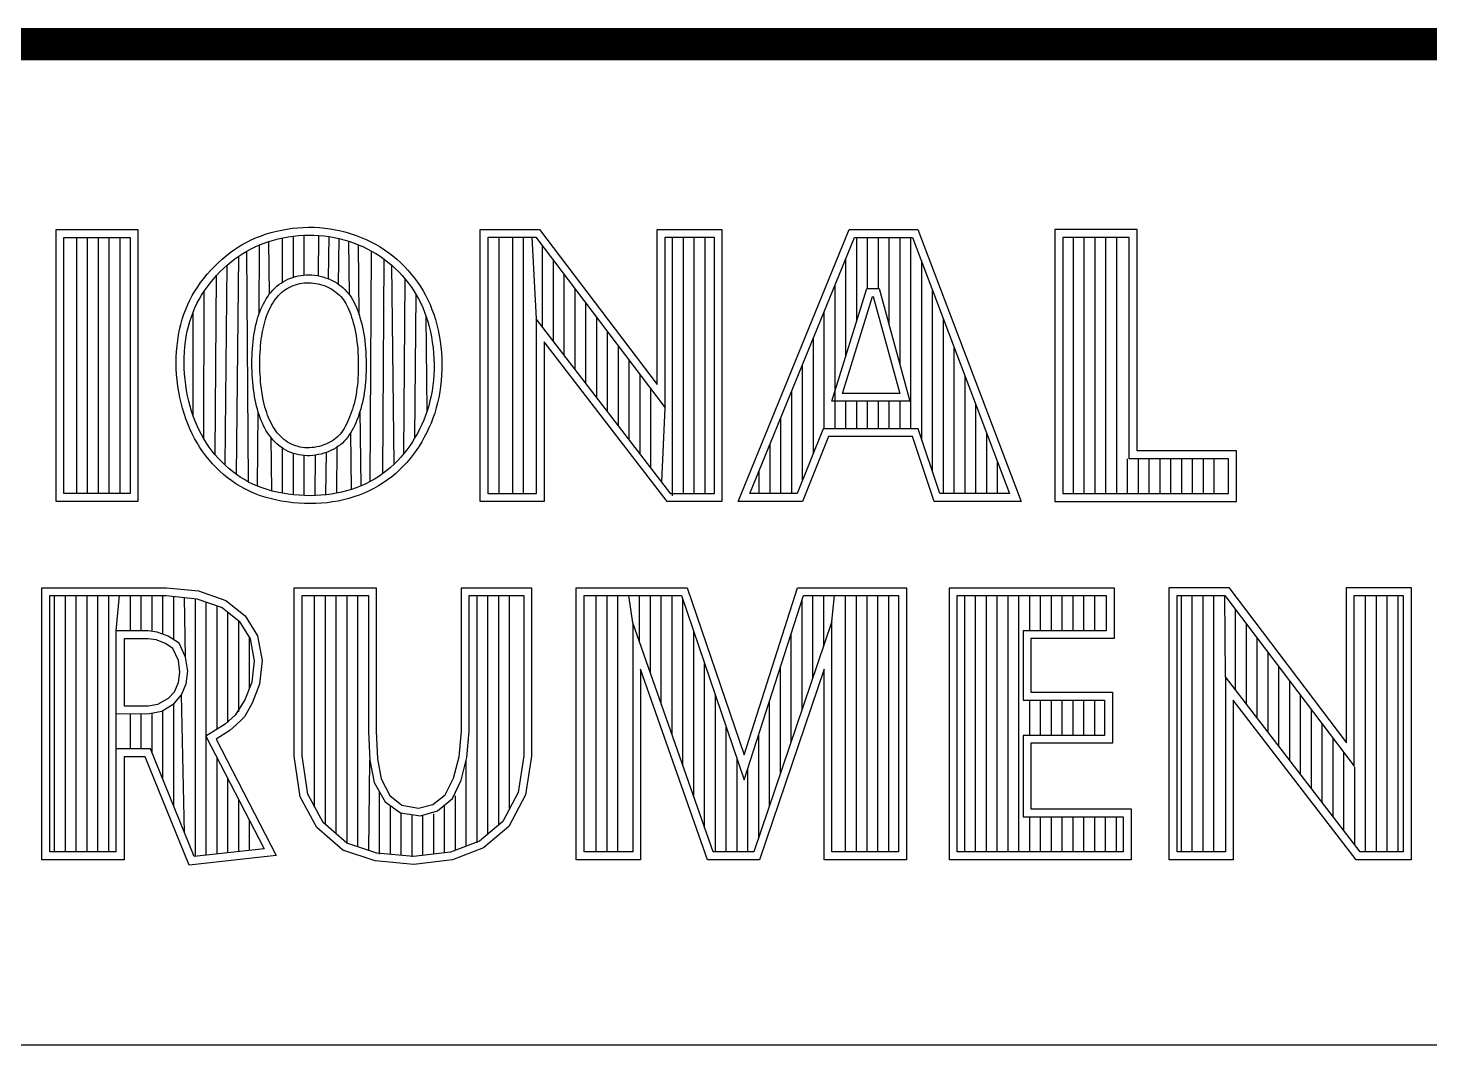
# Model space of a CAD drawing. Header units: inches. Extents: x 0 to 34, y 0 to 22.
# Drawn here: x 29.593 to 30.461, y 2.38 to 3.01 of the extents above; entities that cross this region are included whole.
import ezdxf

# ---------------------------------------------------------------- set-up
doc = ezdxf.new("R2010")
doc.units = ezdxf.units.IN
doc.header["$LTSCALE"] = 1.87
doc.header["$MEASUREMENT"] = 0
doc.layers.get('0').update_dxf_attribs({"linetype": 'CONTINUOUS'})

msp = doc.modelspace()

# ---------------------------------------------------------------- linework, layer by layer
at = {"color": 2, "linetype": 'CONTINUOUS'}
for p, q in [((28.3793, 3.00033), (33.5093, 3.00033)), ((29.60991, 2.88513), (29.66069, 2.88513)), ((29.60991, 2.71669), (29.60991, 2.88513)), ((29.66069, 2.88513), (29.66069, 2.71669)), ((29.74017, 2.88241), (29.74328, 2.88334)), ((29.74328, 2.88334), (29.74646, 2.88417)), ((29.74646, 2.88417), (29.7497, 2.88488)), ((29.7497, 2.88488), (29.75299, 2.88548)), ((29.75299, 2.88548), (29.75632, 2.88595)), ((29.75632, 2.88595), (29.75967, 2.8863)), ((29.75967, 2.8863), (29.76305, 2.88652)), ((29.76305, 2.88652), (29.76642, 2.88661)), ((29.76642, 2.88661), (29.7698, 2.88656)), ((29.7698, 2.88656), (29.77316, 2.88638)), ((29.77316, 2.88638), (29.7765, 2.88607)), ((29.7765, 2.88607), (29.77983, 2.88562)), ((29.77983, 2.88562), (29.78312, 2.88505)), ((29.78312, 2.88505), (29.78639, 2.88434)), ((29.78639, 2.88434), (29.78961, 2.88352)), ((29.78961, 2.88352), (29.79279, 2.88257)), ((29.87266, 2.88524), (29.90947, 2.88524)), ((29.87266, 2.71662), (29.87266, 2.88524)), ((29.90947, 2.88524), (29.98238, 2.78914)), ((29.98238, 2.88524), (30.02241, 2.88524)), ((29.98238, 2.78914), (29.98238, 2.88524)), ((30.02241, 2.88524), (30.02241, 2.71662)), ((30.03241, 2.71669), (30.10125, 2.88513)), ((30.10125, 2.88513), (30.14376, 2.88513)), ((30.14376, 2.88513), (30.2077, 2.71669)), ((30.27954, 2.88513), (30.22867, 2.88513)), ((30.22867, 2.88513), (30.22867, 2.71669)), ((30.27954, 2.74806), (30.27954, 2.88513)), ((29.61479, 2.88025), (29.65581, 2.88025)), ((29.61479, 2.72157), (29.61479, 2.88025)), ((29.62272, 2.72157), (29.62272, 2.88025)), ((29.62943, 2.72157), (29.62943, 2.88025)), ((29.63614, 2.72157), (29.63614, 2.88025)), ((29.64286, 2.72157), (29.64286, 2.88025)), ((29.64957, 2.72157), (29.64957, 2.88025)), ((29.65581, 2.88025), (29.65581, 2.72157)), ((29.72302, 2.87446), (29.72572, 2.87608)), ((29.72572, 2.87608), (29.72847, 2.87757)), ((29.72847, 2.87757), (29.73129, 2.87895)), ((29.73071, 2.87323), (29.73334, 2.87452)), ((29.73129, 2.87895), (29.73418, 2.88021)), ((29.73334, 2.87452), (29.73604, 2.8757)), ((29.73418, 2.88021), (29.73713, 2.88136)), ((29.73566, 2.8328), (29.73604, 2.8757)), ((29.73604, 2.8757), (29.73881, 2.87678)), ((29.73713, 2.88136), (29.74017, 2.88241)), ((29.73881, 2.87678), (29.74166, 2.87776)), ((29.74166, 2.87776), (29.7446, 2.87864)), ((29.74206, 2.84509), (29.74166, 2.87776)), ((29.7446, 2.87864), (29.7476, 2.87942)), ((29.7476, 2.87942), (29.75066, 2.8801)), ((29.75024, 2.85259), (29.75024, 2.88)), ((29.75066, 2.8801), (29.75377, 2.88066)), ((29.75377, 2.88066), (29.75692, 2.88111)), ((29.75692, 2.88111), (29.76009, 2.88144)), ((29.75695, 2.85565), (29.75695, 2.88111)), ((29.76009, 2.88144), (29.76327, 2.88164)), ((29.76327, 2.88164), (29.76645, 2.88173)), ((29.76366, 2.85699), (29.76366, 2.88166)), ((29.76645, 2.88173), (29.76963, 2.88168)), ((29.76963, 2.88168), (29.7728, 2.88151)), ((29.77242, 2.85648), (29.7728, 2.88151)), ((29.7728, 2.88151), (29.77595, 2.88122)), ((29.77595, 2.88122), (29.77908, 2.88079)), ((29.77876, 2.8546), (29.77908, 2.88079)), ((29.77908, 2.88079), (29.78219, 2.88025)), ((29.78219, 2.88025), (29.78527, 2.87959)), ((29.785, 2.85124), (29.78527, 2.87959)), ((29.78527, 2.87959), (29.7883, 2.87881)), ((29.7883, 2.87881), (29.7913, 2.87792)), ((29.7913, 2.87792), (29.79424, 2.87691)), ((29.79165, 2.84476), (29.7913, 2.87792)), ((29.79279, 2.88257), (29.79592, 2.8815)), ((29.79424, 2.87691), (29.79714, 2.87579)), ((29.79592, 2.8815), (29.79899, 2.88031)), ((29.79714, 2.87579), (29.79997, 2.87456)), ((29.7977, 2.83224), (29.79722, 2.87575)), ((29.79899, 2.88031), (29.802, 2.879)), ((29.79997, 2.87456), (29.80274, 2.87322)), ((29.802, 2.879), (29.80495, 2.87758)), ((29.80495, 2.87758), (29.80783, 2.87604)), ((29.80783, 2.87604), (29.81064, 2.87439)), ((29.87754, 2.88035), (29.90705, 2.88035)), ((29.87754, 2.7215), (29.87754, 2.88035)), ((29.88447, 2.7215), (29.88447, 2.88035)), ((29.89289, 2.7215), (29.89289, 2.88035)), ((29.8996, 2.7215), (29.8996, 2.88035)), ((29.90461, 2.88035), (29.90745, 2.82993)), ((29.90705, 2.88035), (29.98726, 2.77463)), ((29.91132, 2.82489), (29.91132, 2.87472)), ((29.98726, 2.88035), (30.01752, 2.88035)), ((29.98726, 2.77463), (29.98726, 2.88035)), ((29.99186, 2.7202), (29.99186, 2.88035)), ((29.99857, 2.7215), (29.99857, 2.88035)), ((30.00528, 2.7215), (30.00528, 2.88035)), ((30.01199, 2.7215), (30.01199, 2.88035)), ((30.01752, 2.88035), (30.01752, 2.7215)), ((30.03968, 2.72157), (30.10453, 2.88025)), ((30.10453, 2.88025), (30.14039, 2.88025)), ((30.10596, 2.82873), (30.10596, 2.88025)), ((30.11267, 2.84865), (30.11267, 2.88025)), ((30.11938, 2.84865), (30.11938, 2.88025)), ((30.12609, 2.82593), (30.12609, 2.88025)), ((30.1328, 2.80125), (30.1328, 2.88025)), ((30.13952, 2.7618), (30.13952, 2.88025)), ((30.14039, 2.88025), (30.20063, 2.72157)), ((30.27466, 2.88025), (30.23355, 2.88025)), ((30.23355, 2.88025), (30.23355, 2.72157)), ((30.24019, 2.72157), (30.24019, 2.88025)), ((30.2469, 2.72157), (30.2469, 2.88025)), ((30.25361, 2.72157), (30.25361, 2.88025)), ((30.26032, 2.72157), (30.26032, 2.88025)), ((30.26704, 2.72157), (30.26704, 2.88025)), ((30.27466, 2.74318), (30.27466, 2.88025)), ((29.71034, 2.86459), (29.71276, 2.8668)), ((29.71276, 2.8668), (29.71525, 2.86889)), ((29.71525, 2.86889), (29.71779, 2.87087)), ((29.71779, 2.87087), (29.72038, 2.87273)), ((29.71832, 2.8651), (29.72071, 2.86696)), ((29.72038, 2.87273), (29.72302, 2.87446)), ((29.72071, 2.86696), (29.72314, 2.8687)), ((29.72162, 2.73347), (29.72314, 2.8687)), ((29.72314, 2.8687), (29.72562, 2.87033)), ((29.72562, 2.87033), (29.72814, 2.87183)), ((29.72814, 2.87183), (29.73071, 2.87323)), ((29.72922, 2.72876), (29.72814, 2.87183)), ((29.80274, 2.87322), (29.80545, 2.87178)), ((29.80456, 2.72908), (29.80545, 2.87178)), ((29.80545, 2.87178), (29.80809, 2.87023)), ((29.80809, 2.87023), (29.81065, 2.86858)), ((29.81064, 2.87439), (29.81337, 2.87263)), ((29.81065, 2.86858), (29.81313, 2.86683)), ((29.81245, 2.73399), (29.81313, 2.86683)), ((29.81313, 2.86683), (29.81553, 2.86499)), ((29.81337, 2.87263), (29.81603, 2.87077)), ((29.81603, 2.87077), (29.81859, 2.86879)), ((29.81859, 2.86879), (29.82107, 2.86672)), ((29.82107, 2.86672), (29.82345, 2.86456)), ((29.91803, 2.81617), (29.91803, 2.86587)), ((30.09925, 2.80702), (30.09925, 2.86732)), ((29.70147, 2.85492), (29.70354, 2.85744)), ((29.70354, 2.85744), (29.70572, 2.85991)), ((29.70572, 2.85991), (29.70799, 2.86229)), ((29.70799, 2.86229), (29.71034, 2.86459)), ((29.70932, 2.85661), (29.71146, 2.85887)), ((29.71146, 2.85887), (29.71368, 2.86104)), ((29.71368, 2.86104), (29.71597, 2.86312)), ((29.7147, 2.73911), (29.71597, 2.86312)), ((29.71597, 2.86312), (29.71832, 2.8651)), ((29.81553, 2.86499), (29.81786, 2.86304)), ((29.81786, 2.86304), (29.82009, 2.86101)), ((29.8194, 2.73976), (29.81786, 2.86304)), ((29.82009, 2.86101), (29.82224, 2.85889)), ((29.82224, 2.85889), (29.8243, 2.8567)), ((29.82345, 2.86456), (29.82574, 2.8623)), ((29.82574, 2.8623), (29.82793, 2.85996)), ((29.82793, 2.85996), (29.83001, 2.85754)), ((29.83001, 2.85754), (29.832, 2.85505)), ((30.14623, 2.75482), (30.14623, 2.86487)), ((29.69595, 2.84702), (29.69767, 2.84971)), ((29.69767, 2.84971), (29.69951, 2.85234)), ((29.69951, 2.85234), (29.70147, 2.85492)), ((29.70173, 2.84699), (29.70346, 2.84946)), ((29.70346, 2.84946), (29.70531, 2.85189)), ((29.70531, 2.85189), (29.70726, 2.85428)), ((29.70726, 2.85428), (29.70932, 2.85661)), ((29.7085, 2.74561), (29.70932, 2.85661)), ((29.74424, 2.84769), (29.74542, 2.84889)), ((29.74542, 2.84889), (29.74666, 2.85001)), ((29.74666, 2.85001), (29.74795, 2.85104)), ((29.74795, 2.85104), (29.74929, 2.85199)), ((29.74929, 2.85199), (29.75068, 2.85286)), ((29.75068, 2.85286), (29.75211, 2.85365)), ((29.75201, 2.84793), (29.75316, 2.84865)), ((29.75211, 2.85365), (29.75358, 2.85436)), ((29.75316, 2.84865), (29.75435, 2.84931)), ((29.75358, 2.85436), (29.75509, 2.855)), ((29.75435, 2.84931), (29.75559, 2.84991)), ((29.75509, 2.855), (29.75664, 2.85555)), ((29.75559, 2.84991), (29.75686, 2.85045)), ((29.75664, 2.85555), (29.75823, 2.85603)), ((29.75686, 2.85045), (29.75817, 2.85092)), ((29.75817, 2.85092), (29.75951, 2.85132)), ((29.75823, 2.85603), (29.75986, 2.85643)), ((29.75951, 2.85132), (29.76088, 2.85166)), ((29.75986, 2.85643), (29.76152, 2.85674)), ((29.76088, 2.85166), (29.76228, 2.85192)), ((29.76152, 2.85674), (29.76321, 2.85696)), ((29.76228, 2.85192), (29.7637, 2.8521)), ((29.76321, 2.85696), (29.76492, 2.85708)), ((29.7637, 2.8521), (29.76513, 2.85221)), ((29.76492, 2.85708), (29.76665, 2.85711)), ((29.76513, 2.85221), (29.76658, 2.85223)), ((29.76658, 2.85223), (29.76804, 2.85216)), ((29.76665, 2.85711), (29.76839, 2.85704)), ((29.76804, 2.85216), (29.76951, 2.85202)), ((29.76839, 2.85704), (29.77011, 2.85687)), ((29.76951, 2.85202), (29.77096, 2.8518)), ((29.77011, 2.85687), (29.77181, 2.85661)), ((29.77096, 2.8518), (29.7724, 2.85151)), ((29.77181, 2.85661), (29.77349, 2.85627)), ((29.7724, 2.85151), (29.77382, 2.85114)), ((29.77349, 2.85627), (29.77514, 2.85585)), ((29.77382, 2.85114), (29.77521, 2.85072)), ((29.77514, 2.85585), (29.77675, 2.85535)), ((29.77521, 2.85072), (29.77655, 2.85024)), ((29.77655, 2.85024), (29.77785, 2.8497)), ((29.77675, 2.85535), (29.77832, 2.85479)), ((29.77785, 2.8497), (29.7791, 2.8491)), ((29.77832, 2.85479), (29.77984, 2.85416)), ((29.7791, 2.8491), (29.78029, 2.84846)), ((29.77984, 2.85416), (29.7813, 2.85346)), ((29.78029, 2.84846), (29.78143, 2.84777)), ((29.7813, 2.85346), (29.78271, 2.8527)), ((29.78271, 2.8527), (29.78407, 2.85188)), ((29.78407, 2.85188), (29.78537, 2.85099)), ((29.78537, 2.85099), (29.78661, 2.85005)), ((29.78661, 2.85005), (29.78779, 2.84904)), ((29.78779, 2.84904), (29.7889, 2.84798)), ((29.8243, 2.8567), (29.82626, 2.85442)), ((29.82543, 2.74634), (29.82626, 2.85442)), ((29.82626, 2.85442), (29.82812, 2.85209)), ((29.82812, 2.85209), (29.82988, 2.84969)), ((29.82988, 2.84969), (29.83153, 2.84723)), ((29.832, 2.85505), (29.83387, 2.8525)), ((29.83387, 2.8525), (29.83564, 2.84988)), ((29.83564, 2.84988), (29.83729, 2.8472)), ((29.92474, 2.80744), (29.92474, 2.85703)), ((30.09051, 2.77874), (30.11211, 2.84865)), ((30.09253, 2.7618), (30.09253, 2.85089)), ((30.11211, 2.84865), (30.11991, 2.84865)), ((30.11991, 2.84865), (30.13892, 2.77874)), ((29.69151, 2.83863), (29.69288, 2.84149)), ((29.69288, 2.84149), (29.69436, 2.84429)), ((29.69436, 2.84429), (29.69595, 2.84702)), ((29.69724, 2.8393), (29.69862, 2.84191)), ((29.69862, 2.84191), (29.70012, 2.84447)), ((29.70012, 2.84447), (29.70173, 2.84699)), ((29.70152, 2.75545), (29.70173, 2.84699)), ((29.73837, 2.83913), (29.7392, 2.84068)), ((29.7392, 2.84068), (29.74009, 2.84219)), ((29.74009, 2.84219), (29.74103, 2.84366)), ((29.74103, 2.84366), (29.74204, 2.84507)), ((29.74204, 2.84507), (29.74311, 2.84642)), ((29.74311, 2.84642), (29.74424, 2.84769)), ((29.74425, 2.83963), (29.74507, 2.84091)), ((29.74507, 2.84091), (29.74594, 2.84213)), ((29.74594, 2.84213), (29.74685, 2.84328)), ((29.74685, 2.84328), (29.7478, 2.84436)), ((29.7478, 2.84436), (29.74879, 2.84536)), ((29.74879, 2.84536), (29.74982, 2.84628)), ((29.74982, 2.84628), (29.7509, 2.84714)), ((29.7509, 2.84714), (29.75201, 2.84793)), ((29.78143, 2.84777), (29.78251, 2.84703)), ((29.78251, 2.84703), (29.78354, 2.84625)), ((29.78354, 2.84625), (29.78452, 2.84541)), ((29.78452, 2.84541), (29.78544, 2.84453)), ((29.78544, 2.84453), (29.78632, 2.84361)), ((29.78632, 2.84361), (29.78714, 2.84263)), ((29.78714, 2.84263), (29.78792, 2.84161)), ((29.78792, 2.84161), (29.78866, 2.84052)), ((29.78866, 2.84052), (29.78936, 2.83938)), ((29.7889, 2.84798), (29.78996, 2.84686)), ((29.78996, 2.84686), (29.79095, 2.84569)), ((29.79095, 2.84569), (29.79188, 2.84446)), ((29.79188, 2.84446), (29.79276, 2.84317)), ((29.79276, 2.84317), (29.79358, 2.84183)), ((29.79358, 2.84183), (29.79435, 2.84043)), ((29.79435, 2.84043), (29.79508, 2.83897)), ((29.83153, 2.84723), (29.83308, 2.84472)), ((29.83226, 2.75623), (29.83308, 2.84472)), ((29.83308, 2.84472), (29.83453, 2.84214)), ((29.83453, 2.84214), (29.83587, 2.8395)), ((29.83729, 2.8472), (29.83883, 2.84444)), ((29.83883, 2.84444), (29.84027, 2.84162)), ((29.84027, 2.84162), (29.84159, 2.83871)), ((29.93146, 2.79872), (29.93146, 2.84818)), ((30.09712, 2.78362), (30.11571, 2.84377)), ((30.11571, 2.84377), (30.11618, 2.84377)), ((30.11618, 2.84377), (30.13254, 2.78362)), ((30.15294, 2.73488), (30.15294, 2.84719)), ((29.68814, 2.82959), (29.68915, 2.83268)), ((29.68915, 2.83268), (29.69027, 2.83569)), ((29.69027, 2.83569), (29.69151, 2.83863)), ((29.69281, 2.82817), (29.69375, 2.83107)), ((29.69375, 2.83107), (29.69481, 2.83388)), ((29.69481, 2.83388), (29.69597, 2.83663)), ((29.69496, 2.76953), (29.69481, 2.83388)), ((29.69597, 2.83663), (29.69724, 2.8393)), ((29.73502, 2.83089), (29.73559, 2.83259)), ((29.73559, 2.83259), (29.73621, 2.83426)), ((29.73621, 2.83426), (29.73687, 2.83591)), ((29.73687, 2.83591), (29.7376, 2.83754)), ((29.7376, 2.83754), (29.73837, 2.83913)), ((29.7402, 2.83097), (29.74076, 2.8325)), ((29.74076, 2.8325), (29.74137, 2.834)), ((29.74137, 2.834), (29.74202, 2.83548)), ((29.74202, 2.83548), (29.74272, 2.83691)), ((29.74272, 2.83691), (29.74346, 2.8383)), ((29.74346, 2.8383), (29.74425, 2.83963)), ((29.78936, 2.83938), (29.79002, 2.83817)), ((29.79002, 2.83817), (29.79066, 2.83688)), ((29.79066, 2.83688), (29.79128, 2.83552)), ((29.79128, 2.83552), (29.79187, 2.83407)), ((29.79187, 2.83407), (29.79245, 2.83253)), ((29.79245, 2.83253), (29.79301, 2.8309)), ((29.79508, 2.83897), (29.79576, 2.83744)), ((29.79576, 2.83744), (29.79642, 2.83585)), ((29.79642, 2.83585), (29.79704, 2.83418)), ((29.79704, 2.83418), (29.79765, 2.83243)), ((29.79765, 2.83243), (29.79822, 2.8306)), ((29.83587, 2.8395), (29.83711, 2.83678)), ((29.83711, 2.83678), (29.83825, 2.83398)), ((29.83825, 2.83398), (29.8393, 2.83108)), ((29.8393, 2.83108), (29.84024, 2.8281)), ((29.83985, 2.77295), (29.8393, 2.83108)), ((29.84159, 2.83871), (29.84281, 2.83573)), ((29.84281, 2.83573), (29.84392, 2.83265)), ((29.84392, 2.83265), (29.84492, 2.82949)), ((29.93817, 2.78999), (29.93817, 2.83934)), ((30.08582, 2.7618), (30.08582, 2.83447)), ((29.68582, 2.81985), (29.68647, 2.82317)), ((29.68647, 2.82317), (29.68725, 2.82642)), ((29.68725, 2.82642), (29.68814, 2.82959)), ((29.69124, 2.82213), (29.69197, 2.82519)), ((29.69197, 2.82519), (29.69281, 2.82817)), ((29.73285, 2.82178), (29.7332, 2.82369)), ((29.7332, 2.82369), (29.73359, 2.82556)), ((29.73359, 2.82556), (29.73402, 2.82737)), ((29.73402, 2.82737), (29.7345, 2.82915)), ((29.7345, 2.82915), (29.73502, 2.83089)), ((29.73766, 2.82095), (29.73799, 2.82275)), ((29.73799, 2.82275), (29.73836, 2.82449)), ((29.73836, 2.82449), (29.73876, 2.82618)), ((29.73876, 2.82618), (29.7392, 2.82782)), ((29.7392, 2.82782), (29.73967, 2.82941)), ((29.73967, 2.82941), (29.7402, 2.83097)), ((29.79301, 2.8309), (29.79354, 2.82919)), ((29.79354, 2.82919), (29.79405, 2.82741)), ((29.79405, 2.82741), (29.79453, 2.82556)), ((29.79453, 2.82556), (29.79498, 2.82364)), ((29.79498, 2.82364), (29.79539, 2.82166)), ((29.79822, 2.8306), (29.79876, 2.82869)), ((29.79876, 2.82869), (29.79928, 2.82672)), ((29.79928, 2.82672), (29.79975, 2.82468)), ((29.79975, 2.82468), (29.80018, 2.82258)), ((29.80018, 2.82258), (29.80057, 2.82043)), ((29.84024, 2.8281), (29.84109, 2.82502)), ((29.84109, 2.82502), (29.84184, 2.82185)), ((29.84492, 2.82949), (29.84582, 2.82623)), ((29.84582, 2.82623), (29.84661, 2.82288)), ((29.84661, 2.82288), (29.84729, 2.81948)), ((29.99086, 2.7215), (29.90745, 2.82993)), ((29.90745, 2.82993), (29.90745, 2.7215)), ((29.94488, 2.78127), (29.94488, 2.83049)), ((30.15965, 2.72157), (30.15965, 2.82951)), ((29.68487, 2.81303), (29.68528, 2.81646)), ((29.68528, 2.81646), (29.68582, 2.81985)), ((29.68972, 2.81253), (29.69012, 2.81579)), ((29.69012, 2.81579), (29.69062, 2.81899)), ((29.69062, 2.81899), (29.69124, 2.82213)), ((29.73179, 2.81353), (29.73201, 2.81568)), ((29.73201, 2.81568), (29.73225, 2.81777)), ((29.73225, 2.81777), (29.73253, 2.81981)), ((29.73253, 2.81981), (29.73285, 2.82178)), ((29.73666, 2.8131), (29.73686, 2.81515)), ((29.73686, 2.81515), (29.73709, 2.81715)), ((29.73709, 2.81715), (29.73736, 2.81908)), ((29.73736, 2.81908), (29.73766, 2.82095)), ((29.79539, 2.82166), (29.79575, 2.81962)), ((29.79575, 2.81962), (29.79607, 2.81754)), ((29.79607, 2.81754), (29.79635, 2.81541)), ((29.79635, 2.81541), (29.79659, 2.81324)), ((29.80057, 2.82043), (29.80091, 2.81822)), ((29.80091, 2.81822), (29.8012, 2.81599)), ((29.8012, 2.81599), (29.80144, 2.81372)), ((29.80144, 2.81372), (29.80164, 2.81143)), ((29.84184, 2.82185), (29.84249, 2.8186)), ((29.84249, 2.8186), (29.84303, 2.8153)), ((29.84303, 2.8153), (29.84346, 2.81196)), ((29.84729, 2.81948), (29.84786, 2.81601)), ((29.84786, 2.81601), (29.84831, 2.81251)), ((29.98845, 2.71662), (29.91233, 2.81558)), ((29.91233, 2.81558), (29.91233, 2.71662)), ((29.95159, 2.77255), (29.95159, 2.82165)), ((30.07911, 2.74674), (30.07911, 2.81805)), ((29.68436, 2.80249), (29.68441, 2.80603)), ((29.68441, 2.80603), (29.68457, 2.80955)), ((29.68457, 2.80955), (29.68487, 2.81303)), ((29.68925, 2.80251), (29.68929, 2.80588)), ((29.68929, 2.80588), (29.68945, 2.80923)), ((29.68945, 2.80923), (29.68972, 2.81253)), ((29.73132, 2.80454), (29.73138, 2.80684)), ((29.73138, 2.80684), (29.73148, 2.80911)), ((29.73148, 2.80911), (29.73162, 2.81134)), ((29.73162, 2.81134), (29.73179, 2.81353)), ((29.7362, 2.80445), (29.73626, 2.80666)), ((29.73626, 2.80666), (29.73635, 2.80885)), ((29.73635, 2.80885), (29.73649, 2.81099)), ((29.73649, 2.81099), (29.73666, 2.8131)), ((29.79659, 2.81324), (29.79678, 2.81105)), ((29.79678, 2.81105), (29.79693, 2.80883)), ((29.79693, 2.80883), (29.79704, 2.8066)), ((29.79704, 2.8066), (29.79712, 2.80435)), ((29.80164, 2.81143), (29.8018, 2.80912)), ((29.8018, 2.80912), (29.80192, 2.8068)), ((29.80192, 2.8068), (29.802, 2.80448)), ((29.84346, 2.81196), (29.84378, 2.80859)), ((29.84378, 2.80859), (29.84399, 2.80521)), ((29.84399, 2.80521), (29.84409, 2.80184)), ((29.84831, 2.81251), (29.84865, 2.80898)), ((29.84865, 2.80898), (29.84887, 2.80544)), ((29.84887, 2.80544), (29.84897, 2.80189)), ((29.9583, 2.76382), (29.9583, 2.8128)), ((30.16636, 2.72157), (30.16636, 2.81183)), ((29.68445, 2.79892), (29.68436, 2.80249)), ((29.68465, 2.79535), (29.68445, 2.79892)), ((29.68932, 2.79912), (29.68925, 2.80251)), ((29.68952, 2.79571), (29.68932, 2.79912)), ((29.73129, 2.80222), (29.73132, 2.80454)), ((29.73132, 2.79988), (29.73129, 2.80222)), ((29.73138, 2.79754), (29.73132, 2.79988)), ((29.73148, 2.79521), (29.73138, 2.79754)), ((29.73618, 2.80222), (29.7362, 2.80445)), ((29.7362, 2.79997), (29.73618, 2.80222)), ((29.73626, 2.79771), (29.7362, 2.79997)), ((29.73636, 2.79546), (29.73626, 2.79771)), ((29.79712, 2.79764), (29.79705, 2.79543)), ((29.79712, 2.80435), (29.79715, 2.80211)), ((29.79716, 2.79987), (29.79712, 2.79764)), ((29.79715, 2.80211), (29.79716, 2.79987)), ((29.802, 2.79752), (29.80193, 2.79523)), ((29.802, 2.80448), (29.80204, 2.80215)), ((29.80204, 2.79983), (29.802, 2.79752)), ((29.80204, 2.80215), (29.80204, 2.79983)), ((29.84407, 2.79848), (29.84393, 2.79514)), ((29.84409, 2.80184), (29.84407, 2.79848)), ((29.84895, 2.79836), (29.84881, 2.79486)), ((29.84897, 2.80189), (29.84895, 2.79836)), ((29.96501, 2.7551), (29.96501, 2.80395)), ((30.0724, 2.73005), (30.0724, 2.80163)), ((29.68498, 2.79178), (29.68465, 2.79535)), ((29.68542, 2.78823), (29.68498, 2.79178)), ((29.68598, 2.7847), (29.68542, 2.78823)), ((29.68983, 2.7923), (29.68952, 2.79571)), ((29.69026, 2.78891), (29.68983, 2.7923)), ((29.69079, 2.78554), (29.69026, 2.78891)), ((29.73162, 2.79289), (29.73148, 2.79521)), ((29.73181, 2.79059), (29.73162, 2.79289)), ((29.73203, 2.78833), (29.73181, 2.79059)), ((29.73229, 2.7861), (29.73203, 2.78833)), ((29.73649, 2.79323), (29.73636, 2.79546)), ((29.73667, 2.79102), (29.73649, 2.79323)), ((29.73688, 2.78885), (29.73667, 2.79102)), ((29.73713, 2.78672), (29.73688, 2.78885)), ((29.79659, 2.78897), (29.79636, 2.78689)), ((29.79679, 2.79109), (29.79659, 2.78897)), ((29.79694, 2.79324), (29.79679, 2.79109)), ((29.79705, 2.79543), (29.79694, 2.79324)), ((29.80145, 2.78847), (29.8012, 2.78628)), ((29.80165, 2.79069), (29.80145, 2.78847)), ((29.80181, 2.79295), (29.80165, 2.79069)), ((29.80193, 2.79523), (29.80181, 2.79295)), ((29.84332, 2.78856), (29.84285, 2.78533)), ((29.84368, 2.79183), (29.84332, 2.78856)), ((29.84393, 2.79514), (29.84368, 2.79183)), ((29.84817, 2.78794), (29.84767, 2.78453)), ((29.84855, 2.79138), (29.84817, 2.78794)), ((29.84881, 2.79486), (29.84855, 2.79138)), ((29.97172, 2.74637), (29.97172, 2.79511)), ((30.17307, 2.72157), (30.17307, 2.79415)), ((29.68665, 2.78121), (29.68598, 2.7847)), ((29.68742, 2.77778), (29.68665, 2.78121)), ((29.69142, 2.78221), (29.69079, 2.78554)), ((29.69216, 2.77893), (29.69142, 2.78221)), ((29.73259, 2.78393), (29.73229, 2.7861)), ((29.73293, 2.78181), (29.73259, 2.78393)), ((29.7333, 2.77976), (29.73293, 2.78181)), ((29.73372, 2.77776), (29.7333, 2.77976)), ((29.73742, 2.78465), (29.73713, 2.78672)), ((29.73774, 2.78264), (29.73742, 2.78465)), ((29.73809, 2.78069), (29.73774, 2.78264)), ((29.73849, 2.77881), (29.73809, 2.78069)), ((29.79497, 2.77911), (29.79453, 2.77729)), ((29.79538, 2.78097), (29.79497, 2.77911)), ((29.79575, 2.78289), (29.79538, 2.78097)), ((29.79608, 2.78486), (29.79575, 2.78289)), ((29.79636, 2.78689), (29.79608, 2.78486)), ((29.80016, 2.77999), (29.79973, 2.778)), ((29.80056, 2.78203), (29.80016, 2.77999)), ((29.8009, 2.78413), (29.80056, 2.78203)), ((29.8012, 2.78628), (29.8009, 2.78413)), ((29.84157, 2.77902), (29.84077, 2.77595)), ((29.84227, 2.78214), (29.84157, 2.77902)), ((29.84285, 2.78533), (29.84227, 2.78214)), ((29.84705, 2.78117), (29.84631, 2.77787)), ((29.84767, 2.78453), (29.84705, 2.78117)), ((29.97844, 2.73765), (29.97844, 2.78626)), ((30.06569, 2.72157), (30.06569, 2.7852)), ((30.13254, 2.78362), (30.09712, 2.78362)), ((29.6883, 2.77441), (29.68742, 2.77778)), ((29.68928, 2.77111), (29.6883, 2.77441)), ((29.69036, 2.76789), (29.68928, 2.77111)), ((29.693, 2.77572), (29.69216, 2.77893)), ((29.69393, 2.77259), (29.693, 2.77572)), ((29.69496, 2.76953), (29.69393, 2.77259)), ((29.73417, 2.77581), (29.73372, 2.77776)), ((29.73467, 2.77392), (29.73417, 2.77581)), ((29.73521, 2.77208), (29.73467, 2.77392)), ((29.73473, 2.72618), (29.73513, 2.77233)), ((29.73578, 2.77029), (29.73521, 2.77208)), ((29.7364, 2.76856), (29.73578, 2.77029)), ((29.73891, 2.77699), (29.73849, 2.77881)), ((29.73937, 2.77522), (29.73891, 2.77699)), ((29.73987, 2.77352), (29.73937, 2.77522)), ((29.74041, 2.77186), (29.73987, 2.77352)), ((29.74097, 2.77026), (29.74041, 2.77186)), ((29.79241, 2.77053), (29.79181, 2.76896)), ((29.79298, 2.77215), (29.79241, 2.77053)), ((29.79353, 2.77381), (29.79298, 2.77215)), ((29.79404, 2.77553), (29.79353, 2.77381)), ((29.79453, 2.77729), (29.79404, 2.77553)), ((29.7976, 2.77057), (29.79699, 2.76884)), ((29.79819, 2.77235), (29.7976, 2.77057)), ((29.79874, 2.77418), (29.79819, 2.77235)), ((29.79887, 2.72636), (29.79836, 2.77292)), ((29.79925, 2.77606), (29.79874, 2.77418)), ((29.79973, 2.778), (29.79925, 2.77606)), ((29.83985, 2.77295), (29.83883, 2.77001)), ((29.84077, 2.77595), (29.83985, 2.77295)), ((29.8445, 2.77144), (29.84342, 2.76833)), ((29.84546, 2.77462), (29.8445, 2.77144)), ((29.84631, 2.77787), (29.84546, 2.77462)), ((29.98515, 2.72892), (29.98726, 2.77463)), ((30.13892, 2.77874), (30.09051, 2.77874)), ((30.09925, 2.7618), (30.09925, 2.77874)), ((30.10596, 2.7618), (30.10596, 2.77874)), ((30.11267, 2.7618), (30.11267, 2.77874)), ((30.11938, 2.7618), (30.11938, 2.77874)), ((30.12609, 2.7618), (30.12609, 2.77874)), ((30.1328, 2.7618), (30.1328, 2.77874)), ((30.17978, 2.72157), (30.17978, 2.77647)), ((29.69155, 2.76475), (29.69036, 2.76789)), ((29.69283, 2.76168), (29.69155, 2.76475)), ((29.69423, 2.7587), (29.69283, 2.76168)), ((29.69608, 2.76655), (29.69496, 2.76953)), ((29.6973, 2.76366), (29.69608, 2.76655)), ((29.69861, 2.76084), (29.6973, 2.76366)), ((29.73706, 2.76686), (29.7364, 2.76856)), ((29.73777, 2.76521), (29.73706, 2.76686)), ((29.73852, 2.7636), (29.73777, 2.76521)), ((29.73933, 2.76203), (29.73852, 2.7636)), ((29.7402, 2.76051), (29.73933, 2.76203)), ((29.74158, 2.76871), (29.74097, 2.77026)), ((29.74222, 2.76721), (29.74158, 2.76871)), ((29.7429, 2.76576), (29.74222, 2.76721)), ((29.74362, 2.76436), (29.7429, 2.76576)), ((29.74439, 2.76302), (29.74362, 2.76436)), ((29.7452, 2.76173), (29.74439, 2.76302)), ((29.74605, 2.7605), (29.7452, 2.76173)), ((29.78837, 2.7619), (29.78758, 2.76068)), ((29.78912, 2.76319), (29.78837, 2.7619)), ((29.78984, 2.76455), (29.78912, 2.76319)), ((29.79053, 2.76596), (29.78984, 2.76455)), ((29.79118, 2.76743), (29.79053, 2.76596)), ((29.79181, 2.76896), (29.79118, 2.76743)), ((29.79419, 2.76233), (29.79339, 2.76081)), ((29.79495, 2.7639), (29.79419, 2.76233)), ((29.79567, 2.76551), (29.79495, 2.7639)), ((29.79635, 2.76716), (29.79567, 2.76551)), ((29.79699, 2.76884), (29.79635, 2.76716)), ((29.83649, 2.76432), (29.83517, 2.76156)), ((29.83771, 2.76714), (29.83649, 2.76432)), ((29.83883, 2.77001), (29.83771, 2.76714)), ((29.84093, 2.7623), (29.83954, 2.75938)), ((29.84223, 2.76528), (29.84093, 2.7623)), ((29.84342, 2.76833), (29.84223, 2.76528)), ((30.05898, 2.72157), (30.05898, 2.76878)), ((30.08516, 2.7618), (30.06899, 2.72157)), ((30.14388, 2.7618), (30.08516, 2.7618)), ((30.15742, 2.72157), (30.14388, 2.7618)), ((29.69572, 2.75579), (29.69423, 2.7587)), ((29.69732, 2.75296), (29.69572, 2.75579)), ((29.69903, 2.75021), (29.69732, 2.75296)), ((29.70002, 2.75811), (29.69861, 2.76084)), ((29.70152, 2.75545), (29.70002, 2.75811)), ((29.70312, 2.75287), (29.70152, 2.75545)), ((29.74112, 2.75904), (29.7402, 2.76051)), ((29.74211, 2.75762), (29.74112, 2.75904)), ((29.74316, 2.75625), (29.74211, 2.75762)), ((29.74353, 2.72322), (29.74313, 2.75629)), ((29.74428, 2.75494), (29.74316, 2.75625)), ((29.74545, 2.75369), (29.74428, 2.75494)), ((29.74669, 2.75251), (29.74545, 2.75369)), ((29.74696, 2.75932), (29.74605, 2.7605)), ((29.74791, 2.7582), (29.74696, 2.75932)), ((29.74892, 2.75713), (29.74791, 2.7582)), ((29.74997, 2.75613), (29.74892, 2.75713)), ((29.75106, 2.75519), (29.74997, 2.75613)), ((29.7522, 2.75432), (29.75106, 2.75519)), ((29.75338, 2.75352), (29.7522, 2.75432)), ((29.7546, 2.7528), (29.75338, 2.75352)), ((29.77963, 2.75343), (29.77839, 2.7528)), ((29.78081, 2.75412), (29.77963, 2.75343)), ((29.78193, 2.75486), (29.78081, 2.75412)), ((29.783, 2.75566), (29.78193, 2.75486)), ((29.78401, 2.75653), (29.783, 2.75566)), ((29.78497, 2.75746), (29.78401, 2.75653)), ((29.78588, 2.75846), (29.78497, 2.75746)), ((29.78675, 2.75953), (29.78588, 2.75846)), ((29.7873, 2.75292), (29.78606, 2.75186)), ((29.78758, 2.76068), (29.78675, 2.75953)), ((29.78847, 2.75406), (29.7873, 2.75292)), ((29.78958, 2.75528), (29.78847, 2.75406)), ((29.79063, 2.75657), (29.78958, 2.75528)), ((29.79161, 2.75793), (29.79063, 2.75657)), ((29.79253, 2.75934), (29.79161, 2.75793)), ((29.79339, 2.76081), (29.79253, 2.75934)), ((29.79294, 2.72413), (29.79256, 2.75941)), ((29.83068, 2.75365), (29.82901, 2.75114)), ((29.83226, 2.75623), (29.83068, 2.75365)), ((29.83376, 2.75887), (29.83226, 2.75623)), ((29.83517, 2.76156), (29.83376, 2.75887)), ((29.83646, 2.75374), (29.83479, 2.75102)), ((29.83805, 2.75653), (29.83646, 2.75374)), ((29.83954, 2.75938), (29.83805, 2.75653)), ((30.08846, 2.75692), (30.07229, 2.71669)), ((30.14037, 2.75692), (30.08846, 2.75692)), ((30.15391, 2.71669), (30.14037, 2.75692)), ((30.1865, 2.72157), (30.1865, 2.7588)), ((29.70084, 2.74754), (29.69903, 2.75021)), ((29.70275, 2.74496), (29.70084, 2.74754)), ((29.70477, 2.74247), (29.70275, 2.74496)), ((29.70482, 2.75037), (29.70312, 2.75287)), ((29.70662, 2.74795), (29.70482, 2.75037)), ((29.7085, 2.74561), (29.70662, 2.74795)), ((29.71048, 2.74336), (29.7085, 2.74561)), ((29.74799, 2.75139), (29.74669, 2.75251)), ((29.74935, 2.75036), (29.74799, 2.75139)), ((29.75076, 2.7494), (29.74935, 2.75036)), ((29.75024, 2.72175), (29.75024, 2.74975)), ((29.75223, 2.74852), (29.75076, 2.7494)), ((29.75376, 2.74774), (29.75223, 2.74852)), ((29.75533, 2.74705), (29.75376, 2.74774)), ((29.75586, 2.75215), (29.7546, 2.7528)), ((29.75694, 2.74647), (29.75533, 2.74705)), ((29.75715, 2.75158), (29.75586, 2.75215)), ((29.75858, 2.74598), (29.75694, 2.74647)), ((29.75695, 2.72081), (29.75695, 2.74646)), ((29.75847, 2.7511), (29.75715, 2.75158)), ((29.75982, 2.7507), (29.75847, 2.7511)), ((29.76025, 2.74559), (29.75858, 2.74598)), ((29.76121, 2.75038), (29.75982, 2.7507)), ((29.76195, 2.74531), (29.76025, 2.74559)), ((29.76261, 2.75014), (29.76121, 2.75038)), ((29.76367, 2.74512), (29.76195, 2.74531)), ((29.76404, 2.74999), (29.76261, 2.75014)), ((29.76366, 2.72034), (29.76366, 2.74512)), ((29.76541, 2.74504), (29.76367, 2.74512)), ((29.76549, 2.74992), (29.76404, 2.74999)), ((29.76716, 2.74506), (29.76541, 2.74504)), ((29.76696, 2.74994), (29.76549, 2.74992)), ((29.76844, 2.75005), (29.76696, 2.74994)), ((29.76891, 2.74518), (29.76716, 2.74506)), ((29.76993, 2.75023), (29.76844, 2.75005)), ((29.77066, 2.7454), (29.76891, 2.74518)), ((29.77141, 2.75049), (29.76993, 2.75023)), ((29.77038, 2.72032), (29.77075, 2.74542)), ((29.77238, 2.7457), (29.77066, 2.7454)), ((29.77288, 2.75082), (29.77141, 2.75049)), ((29.77408, 2.74609), (29.77238, 2.7457)), ((29.77432, 2.75123), (29.77288, 2.75082)), ((29.77575, 2.74656), (29.77408, 2.74609)), ((29.77573, 2.75169), (29.77432, 2.75123)), ((29.77709, 2.75222), (29.77573, 2.75169)), ((29.77737, 2.7471), (29.77575, 2.74656)), ((29.77839, 2.7528), (29.77709, 2.75222)), ((29.77709, 2.72078), (29.77742, 2.74711)), ((29.77896, 2.74771), (29.77737, 2.7471)), ((29.78049, 2.74839), (29.77896, 2.74771)), ((29.78197, 2.74914), (29.78049, 2.74839)), ((29.78339, 2.74997), (29.78197, 2.74914)), ((29.78475, 2.75087), (29.78339, 2.74997)), ((29.7838, 2.72178), (29.78407, 2.75042)), ((29.78606, 2.75186), (29.78475, 2.75087)), ((29.82543, 2.74634), (29.82351, 2.74406)), ((29.82726, 2.7487), (29.82543, 2.74634)), ((29.82901, 2.75114), (29.82726, 2.7487)), ((29.83117, 2.74578), (29.82923, 2.74327)), ((29.83303, 2.74837), (29.83117, 2.74578)), ((29.83479, 2.75102), (29.83303, 2.74837)), ((30.05226, 2.72157), (30.05226, 2.75236)), ((30.34116, 2.74806), (30.27954, 2.74806)), ((30.34116, 2.71669), (30.34116, 2.74806)), ((29.70688, 2.74006), (29.70477, 2.74247)), ((29.70908, 2.73775), (29.70688, 2.74006)), ((29.71138, 2.73553), (29.70908, 2.73775)), ((29.71255, 2.74119), (29.71048, 2.74336)), ((29.7147, 2.73911), (29.71255, 2.74119)), ((29.71693, 2.73713), (29.7147, 2.73911)), ((29.71923, 2.73525), (29.71693, 2.73713)), ((29.81488, 2.73582), (29.81245, 2.73399)), ((29.81719, 2.73775), (29.81488, 2.73582)), ((29.8194, 2.73976), (29.81719, 2.73775)), ((29.8215, 2.74187), (29.8194, 2.73976)), ((29.82277, 2.73623), (29.8204, 2.73407)), ((29.82351, 2.74406), (29.8215, 2.74187)), ((29.82503, 2.73849), (29.82277, 2.73623)), ((29.82718, 2.74084), (29.82503, 2.73849)), ((29.82923, 2.74327), (29.82718, 2.74084)), ((30.04555, 2.72157), (30.04555, 2.73593)), ((30.19321, 2.72157), (30.19321, 2.74112)), ((30.27375, 2.72157), (30.27375, 2.74318)), ((30.33627, 2.74318), (30.27466, 2.74318)), ((30.28046, 2.72157), (30.28046, 2.74318)), ((30.28717, 2.72157), (30.28717, 2.74318)), ((30.29388, 2.72157), (30.29388, 2.74318)), ((30.30059, 2.72157), (30.30059, 2.74318)), ((30.30731, 2.72157), (30.30731, 2.74318)), ((30.31402, 2.72157), (30.31402, 2.74318)), ((30.32073, 2.72157), (30.32073, 2.74318)), ((30.32744, 2.72157), (30.32744, 2.74318)), ((30.33627, 2.72157), (30.33627, 2.74318)), ((29.71376, 2.73342), (29.71138, 2.73553)), ((29.71623, 2.7314), (29.71376, 2.73342)), ((29.71878, 2.7295), (29.71623, 2.7314)), ((29.72141, 2.7277), (29.71878, 2.7295)), ((29.72162, 2.73347), (29.71923, 2.73525)), ((29.72413, 2.72601), (29.72141, 2.7277)), ((29.72407, 2.73179), (29.72162, 2.73347)), ((29.7266, 2.73022), (29.72407, 2.73179)), ((29.72922, 2.72876), (29.7266, 2.73022)), ((29.73193, 2.72741), (29.72922, 2.72876)), ((29.73473, 2.72618), (29.73193, 2.72741)), ((29.80175, 2.72766), (29.79887, 2.72636)), ((29.80456, 2.72908), (29.80175, 2.72766)), ((29.80728, 2.73061), (29.80456, 2.72908)), ((29.80992, 2.73225), (29.80728, 2.73061)), ((29.81259, 2.72816), (29.80977, 2.72641)), ((29.81245, 2.73399), (29.80992, 2.73225)), ((29.81531, 2.73003), (29.81259, 2.72816)), ((29.81791, 2.732), (29.81531, 2.73003)), ((29.8204, 2.73407), (29.81791, 2.732)), ((29.65581, 2.72157), (29.61479, 2.72157)), ((29.72694, 2.72444), (29.72413, 2.72601)), ((29.72985, 2.72299), (29.72694, 2.72444)), ((29.73286, 2.72166), (29.72985, 2.72299)), ((29.73598, 2.72046), (29.73286, 2.72166)), ((29.73763, 2.72505), (29.73473, 2.72618)), ((29.7392, 2.71938), (29.73598, 2.72046)), ((29.74064, 2.72405), (29.73763, 2.72505)), ((29.74252, 2.71844), (29.7392, 2.71938)), ((29.74376, 2.72316), (29.74064, 2.72405)), ((29.74594, 2.71762), (29.74252, 2.71844)), ((29.74698, 2.7224), (29.74376, 2.72316)), ((29.75029, 2.72175), (29.74698, 2.7224)), ((29.75366, 2.72122), (29.75029, 2.72175)), ((29.75707, 2.7208), (29.75366, 2.72122)), ((29.7605, 2.72051), (29.75707, 2.7208)), ((29.76393, 2.72034), (29.7605, 2.72051)), ((29.76734, 2.72028), (29.76393, 2.72034)), ((29.77071, 2.72034), (29.76734, 2.72028)), ((29.77403, 2.72051), (29.77071, 2.72034)), ((29.7773, 2.72081), (29.77403, 2.72051)), ((29.78052, 2.72122), (29.7773, 2.72081)), ((29.7837, 2.72176), (29.78052, 2.72122)), ((29.78683, 2.72242), (29.7837, 2.72176)), ((29.78991, 2.72322), (29.78683, 2.72242)), ((29.79122, 2.71851), (29.78794, 2.71767)), ((29.79294, 2.72413), (29.78991, 2.72322)), ((29.79446, 2.71949), (29.79122, 2.71851)), ((29.79593, 2.72518), (29.79294, 2.72413)), ((29.79765, 2.72061), (29.79446, 2.71949)), ((29.79887, 2.72636), (29.79593, 2.72518)), ((29.80078, 2.72187), (29.79765, 2.72061)), ((29.80386, 2.72326), (29.80078, 2.72187)), ((29.80685, 2.72477), (29.80386, 2.72326)), ((29.80977, 2.72641), (29.80685, 2.72477)), ((29.90745, 2.7215), (29.87754, 2.7215)), ((30.01752, 2.7215), (29.99086, 2.7215)), ((30.06899, 2.72157), (30.03968, 2.72157)), ((30.20063, 2.72157), (30.15742, 2.72157)), ((30.23355, 2.72157), (30.33627, 2.72157)), ((29.66069, 2.71669), (29.60991, 2.71669)), ((29.74944, 2.71694), (29.74594, 2.71762)), ((29.75298, 2.71638), (29.74944, 2.71694)), ((29.75657, 2.71595), (29.75298, 2.71638)), ((29.76017, 2.71564), (29.75657, 2.71595)), ((29.76376, 2.71546), (29.76017, 2.71564)), ((29.76734, 2.7154), (29.76376, 2.71546)), ((29.77088, 2.71546), (29.76734, 2.7154)), ((29.77437, 2.71564), (29.77088, 2.71546)), ((29.77783, 2.71595), (29.77437, 2.71564)), ((29.78124, 2.71639), (29.77783, 2.71595)), ((29.78461, 2.71697), (29.78124, 2.71639)), ((29.78794, 2.71767), (29.78461, 2.71697)), ((29.91233, 2.71662), (29.87266, 2.71662)), ((30.02241, 2.71662), (29.98845, 2.71662)), ((30.07229, 2.71669), (30.03241, 2.71669)), ((30.2077, 2.71669), (30.15391, 2.71669)), ((30.22867, 2.71669), (30.34116, 2.71669)), ((29.60117, 2.66323), (29.67829, 2.66323)), ((29.60117, 2.4947), (29.60117, 2.66323)), ((29.60606, 2.65835), (29.67805, 2.65835)), ((29.60606, 2.49958), (29.60606, 2.65835)), ((29.60902, 2.49958), (29.60902, 2.65835)), ((29.61573, 2.49958), (29.61573, 2.65835)), ((29.62244, 2.49958), (29.62244, 2.65835)), ((29.62915, 2.49958), (29.62915, 2.65835)), ((29.63586, 2.49958), (29.63586, 2.65835)), ((29.64258, 2.49958), (29.64258, 2.65835)), ((29.64718, 2.63648), (29.64929, 2.65835)), ((29.656, 2.63648), (29.656, 2.65835)), ((29.66271, 2.63648), (29.66271, 2.65835)), ((29.66942, 2.6362), (29.66942, 2.65835)), ((29.67613, 2.63454), (29.67613, 2.65835)), ((29.67805, 2.65835), (29.69721, 2.65644)), ((29.67829, 2.66323), (29.69827, 2.66124)), ((29.68285, 2.63113), (29.68285, 2.65787)), ((29.69827, 2.66124), (29.71513, 2.65531)), ((29.75744, 2.66323), (29.80831, 2.66323)), ((29.75744, 2.55883), (29.75744, 2.66323)), ((29.76232, 2.65835), (29.80343, 2.65835)), ((29.76232, 2.55919), (29.76232, 2.65835)), ((29.7701, 2.52742), (29.7701, 2.65835)), ((29.77681, 2.51644), (29.77681, 2.65835)), ((29.78352, 2.51064), (29.78352, 2.65835)), ((29.79023, 2.50485), (29.79023, 2.65835)), ((29.79694, 2.50267), (29.79694, 2.65835)), ((29.80343, 2.65835), (29.80343, 2.57409)), ((29.80831, 2.66323), (29.80831, 2.57431)), ((29.86103, 2.66323), (29.90452, 2.66323)), ((29.86103, 2.57431), (29.86103, 2.66323)), ((29.86591, 2.65835), (29.89964, 2.65835)), ((29.86591, 2.57431), (29.86591, 2.65835)), ((29.87077, 2.50519), (29.87077, 2.65835)), ((29.87748, 2.51081), (29.87748, 2.65835)), ((29.88419, 2.51643), (29.88419, 2.65835)), ((29.89091, 2.52653), (29.89091, 2.65835)), ((29.89964, 2.65835), (29.89964, 2.55921)), ((29.90452, 2.66323), (29.90452, 2.55883)), ((29.93211, 2.66323), (30.00096, 2.66323)), ((29.93211, 2.4947), (29.93211, 2.66323)), ((29.93699, 2.65835), (29.99746, 2.65835)), ((29.93699, 2.49958), (29.93699, 2.65835)), ((29.9446, 2.49958), (29.9446, 2.65835)), ((29.95131, 2.49958), (29.95131, 2.65835)), ((29.95802, 2.49958), (29.95802, 2.65835)), ((29.96719, 2.64142), (29.96473, 2.65835)), ((29.97145, 2.62929), (29.97145, 2.65835)), ((29.97816, 2.61015), (29.97816, 2.65835)), ((29.98487, 2.59102), (29.98487, 2.65835)), ((29.99158, 2.57188), (29.99158, 2.65835)), ((29.99746, 2.65835), (30.03624, 2.54426)), ((30.00096, 2.66323), (30.03611, 2.55981)), ((30.03611, 2.55981), (30.06933, 2.66323)), ((30.03624, 2.54426), (30.07289, 2.65835)), ((30.06933, 2.66323), (30.13674, 2.66323)), ((30.07289, 2.65835), (30.13186, 2.65835)), ((30.07883, 2.60768), (30.07883, 2.65835)), ((30.08554, 2.62751), (30.08554, 2.65835)), ((30.09058, 2.64239), (30.09225, 2.65835)), ((30.09897, 2.49958), (30.09897, 2.65835)), ((30.10568, 2.49958), (30.10568, 2.65835)), ((30.11239, 2.49958), (30.11239, 2.65835)), ((30.1191, 2.49958), (30.1191, 2.65835)), ((30.12581, 2.49958), (30.12581, 2.65835)), ((30.13186, 2.65835), (30.13186, 2.49958)), ((30.13674, 2.66323), (30.13674, 2.4947)), ((30.16332, 2.66323), (30.26532, 2.66323)), ((30.16332, 2.4947), (30.16332, 2.66323)), ((30.16821, 2.65835), (30.26044, 2.65835)), ((30.16821, 2.49958), (30.16821, 2.65835)), ((30.17279, 2.49958), (30.17279, 2.65835)), ((30.17951, 2.49958), (30.17951, 2.65835)), ((30.18622, 2.49958), (30.18622, 2.65835)), ((30.19293, 2.49958), (30.19293, 2.65835)), ((30.19964, 2.49958), (30.19964, 2.65835)), ((30.20635, 2.49958), (30.20635, 2.65835)), ((30.21306, 2.63664), (30.21306, 2.65835)), ((30.21977, 2.63664), (30.21977, 2.65835)), ((30.22649, 2.63664), (30.22649, 2.65835)), ((30.2332, 2.63664), (30.2332, 2.65835)), ((30.23991, 2.63664), (30.23991, 2.65835)), ((30.24662, 2.63664), (30.24662, 2.65835)), ((30.25333, 2.63664), (30.25333, 2.65835)), ((30.26044, 2.65835), (30.26044, 2.63664)), ((30.26532, 2.66323), (30.26532, 2.63176)), ((30.29952, 2.66331), (30.33633, 2.66331)), ((30.29952, 2.4947), (30.29952, 2.66331)), ((30.3044, 2.65843), (30.33391, 2.65843)), ((30.3044, 2.49958), (30.3044, 2.65843)), ((30.30703, 2.49958), (30.30703, 2.65843)), ((30.31374, 2.49958), (30.31374, 2.65843)), ((30.32045, 2.49958), (30.32045, 2.65843)), ((30.32716, 2.49958), (30.32716, 2.65843)), ((30.33431, 2.608), (30.33387, 2.65843)), ((30.33391, 2.65843), (30.41412, 2.55271)), ((30.33633, 2.66331), (30.40924, 2.56722)), ((30.40924, 2.66331), (30.44927, 2.66331)), ((30.40924, 2.56722), (30.40924, 2.66331)), ((30.41412, 2.65843), (30.44438, 2.65843)), ((30.41412, 2.55271), (30.41412, 2.65843)), ((30.42112, 2.49958), (30.42112, 2.65843)), ((30.42784, 2.49958), (30.42784, 2.65843)), ((30.43455, 2.49958), (30.43455, 2.65843)), ((30.44126, 2.49958), (30.44126, 2.65843)), ((30.44438, 2.65843), (30.44438, 2.49958)), ((30.44927, 2.66331), (30.44927, 2.4947)), ((29.69022, 2.62021), (29.68956, 2.6572)), ((29.69627, 2.49682), (29.69627, 2.65654)), ((29.69721, 2.65644), (29.71275, 2.65098)), ((29.70298, 2.49755), (29.70298, 2.65441)), ((29.70969, 2.57557), (29.70969, 2.65205)), ((29.71275, 2.65098), (29.72331, 2.64264)), ((29.71513, 2.65531), (29.727, 2.64595)), ((29.99829, 2.55275), (29.99829, 2.65592)), ((30.07212, 2.58785), (30.07212, 2.65595)), ((30.34058, 2.59985), (30.34058, 2.64963)), ((29.7164, 2.57979), (29.7164, 2.64809)), ((29.72312, 2.58634), (29.72312, 2.6428)), ((29.72331, 2.64264), (29.73017, 2.63167)), ((29.727, 2.64595), (29.7348, 2.63347)), ((30.01694, 2.49958), (29.96719, 2.64142)), ((29.96719, 2.64142), (29.96719, 2.49958)), ((30.09058, 2.64239), (30.04224, 2.49958)), ((30.09058, 2.49958), (30.09058, 2.64239)), ((30.3473, 2.59112), (30.3473, 2.64078)), ((29.66705, 2.63648), (29.64718, 2.63648)), ((29.64718, 2.49958), (29.64718, 2.63648)), ((29.66705, 2.6316), (29.65207, 2.6316)), ((29.65207, 2.6316), (29.65207, 2.59009)), ((29.67265, 2.63582), (29.66705, 2.63648)), ((29.67205, 2.63097), (29.66705, 2.6316)), ((29.67944, 2.63334), (29.67265, 2.63582)), ((29.68621, 2.62896), (29.67944, 2.63334)), ((29.72983, 2.60104), (29.72983, 2.63222)), ((29.73017, 2.63167), (29.73268, 2.61799)), ((29.7348, 2.63347), (29.73761, 2.61818)), ((30.005, 2.53361), (30.005, 2.63617)), ((30.06541, 2.56803), (30.06541, 2.63506)), ((30.26044, 2.63664), (30.20896, 2.63664)), ((30.20896, 2.63664), (30.20896, 2.59364)), ((30.26532, 2.63176), (30.21384, 2.63176)), ((30.21384, 2.63176), (30.21384, 2.59852)), ((30.35401, 2.5824), (30.35401, 2.63194)), ((29.67767, 2.62879), (29.67205, 2.63097)), ((29.68235, 2.62567), (29.67767, 2.62879)), ((29.68579, 2.61818), (29.68235, 2.62567)), ((29.69022, 2.62021), (29.68621, 2.62896)), ((30.36072, 2.57367), (30.36072, 2.62309)), ((29.68672, 2.611), (29.68579, 2.61818)), ((29.69156, 2.61163), (29.69022, 2.62021)), ((29.73268, 2.61799), (29.73127, 2.60468)), ((29.73761, 2.61818), (29.73605, 2.60351)), ((30.01171, 2.51448), (30.01171, 2.61642)), ((30.0587, 2.5482), (30.0587, 2.61417)), ((30.36743, 2.56495), (30.36743, 2.61425)), ((29.68579, 2.60445), (29.68672, 2.611)), ((29.69062, 2.60376), (29.69156, 2.61163)), ((30.01348, 2.4947), (29.97207, 2.61275)), ((29.97207, 2.61275), (29.97207, 2.4947)), ((30.0857, 2.61275), (30.04574, 2.4947)), ((30.0857, 2.4947), (30.0857, 2.61275)), ((30.41772, 2.49958), (30.33431, 2.608)), ((30.33431, 2.608), (30.33431, 2.49958)), ((30.37414, 2.55622), (30.37414, 2.6054)), ((29.67954, 2.59477), (29.68329, 2.59883)), ((29.68313, 2.59146), (29.68775, 2.59685)), ((29.68329, 2.59883), (29.68579, 2.60445)), ((29.68775, 2.59685), (29.69062, 2.60376)), ((29.68956, 2.51136), (29.68775, 2.59685)), ((29.73127, 2.60468), (29.72695, 2.59374)), ((29.73605, 2.60351), (29.73137, 2.59165)), ((30.01843, 2.49958), (30.01843, 2.59667)), ((30.21384, 2.59852), (30.26436, 2.59852)), ((30.26436, 2.59852), (30.26436, 2.56688)), ((29.65207, 2.59009), (29.66705, 2.59009)), ((29.66705, 2.59009), (29.67298, 2.59103)), ((29.67298, 2.59103), (29.67954, 2.59477)), ((29.6754, 2.58679), (29.68313, 2.59146)), ((29.68285, 2.52794), (29.68285, 2.59113)), ((29.72695, 2.59374), (29.72091, 2.58435)), ((29.73137, 2.59165), (29.72668, 2.58323)), ((30.05198, 2.52838), (30.05198, 2.59327)), ((30.20896, 2.59364), (30.25948, 2.59364)), ((30.21306, 2.57176), (30.21306, 2.59364)), ((30.21977, 2.57176), (30.21977, 2.59364)), ((30.22649, 2.57176), (30.22649, 2.59364)), ((30.2332, 2.57176), (30.2332, 2.59364)), ((30.23991, 2.57176), (30.23991, 2.59364)), ((30.24662, 2.57176), (30.24662, 2.59364)), ((30.25333, 2.57176), (30.25333, 2.59364)), ((30.25948, 2.59364), (30.25948, 2.57176)), ((30.41531, 2.4947), (30.33919, 2.59365)), ((30.33919, 2.59365), (30.33919, 2.4947)), ((30.38085, 2.5475), (30.38085, 2.59655)), ((29.64718, 2.58521), (29.66781, 2.58527)), ((29.656, 2.56345), (29.656, 2.58523)), ((29.66271, 2.56345), (29.66271, 2.58525)), ((29.66781, 2.58527), (29.6754, 2.58679)), ((29.66942, 2.5611), (29.66942, 2.58527)), ((29.67613, 2.54452), (29.67613, 2.58693)), ((29.72091, 2.58435), (29.71467, 2.5787)), ((29.72419, 2.58073), (29.71763, 2.5748)), ((29.72668, 2.58323), (29.72419, 2.58073)), ((30.38757, 2.53877), (30.38757, 2.58771)), ((29.71467, 2.5787), (29.70281, 2.57124)), ((29.70281, 2.57124), (29.73876, 2.50148)), ((29.71763, 2.5748), (29.7092, 2.56949)), ((29.80343, 2.57409), (29.80424, 2.55651)), ((29.80831, 2.57431), (29.80905, 2.55736)), ((29.85955, 2.55846), (29.86103, 2.57431)), ((29.86441, 2.55801), (29.86591, 2.57431)), ((30.02514, 2.49958), (30.02514, 2.57693)), ((30.04527, 2.50855), (30.04527, 2.57238)), ((30.25948, 2.57176), (30.20896, 2.57176)), ((30.20896, 2.57176), (30.20896, 2.52141)), ((30.39428, 2.53005), (30.39428, 2.57886)), ((29.66847, 2.56345), (29.64718, 2.56345)), ((29.69548, 2.49673), (29.66847, 2.56345)), ((29.7092, 2.56949), (29.74635, 2.49741)), ((30.26436, 2.56688), (30.21384, 2.56688)), ((30.21384, 2.56688), (30.21384, 2.52629)), ((30.40099, 2.52133), (30.40099, 2.57002)), ((29.66518, 2.55857), (29.65207, 2.55857)), ((29.65207, 2.55857), (29.65207, 2.4947)), ((29.69234, 2.49147), (29.66518, 2.55857)), ((29.70969, 2.49829), (29.70969, 2.55789)), ((29.76113, 2.53378), (29.75744, 2.55883)), ((29.76583, 2.53534), (29.76232, 2.55919)), ((29.80365, 2.50043), (29.80424, 2.55651)), ((29.80424, 2.55651), (29.80696, 2.54252)), ((29.80905, 2.55736), (29.81126, 2.54483)), ((29.85623, 2.5452), (29.85955, 2.55846)), ((29.86097, 2.54401), (29.86441, 2.55801)), ((29.86406, 2.50324), (29.86406, 2.55658)), ((29.89964, 2.55921), (29.89614, 2.53644)), ((29.90452, 2.55883), (29.90084, 2.53488)), ((30.03185, 2.49958), (30.03185, 2.55718)), ((30.4077, 2.5126), (30.4077, 2.56117)), ((29.7164, 2.49903), (29.7164, 2.54486)), ((29.81126, 2.54483), (29.81679, 2.53451)), ((29.85107, 2.53488), (29.85623, 2.5452)), ((30.03856, 2.49958), (30.03856, 2.55149)), ((30.41441, 2.50388), (30.41441, 2.55232)), ((29.80696, 2.54252), (29.81374, 2.5307)), ((29.81037, 2.49819), (29.81037, 2.53658)), ((29.85544, 2.5327), (29.86097, 2.54401)), ((29.89614, 2.53644), (29.88665, 2.51848)), ((29.72312, 2.49976), (29.72312, 2.53184)), ((29.77145, 2.51462), (29.76113, 2.53378)), ((29.77532, 2.51772), (29.76583, 2.53534)), ((29.81374, 2.5307), (29.8233, 2.52381)), ((29.81679, 2.53451), (29.82416, 2.52862)), ((29.81708, 2.49801), (29.81708, 2.5283)), ((29.82416, 2.52862), (29.83448, 2.52678)), ((29.83448, 2.52678), (29.84333, 2.52899)), ((29.84333, 2.52899), (29.85107, 2.53488)), ((29.84629, 2.5251), (29.85544, 2.5327)), ((29.85064, 2.49904), (29.85064, 2.52871)), ((29.85735, 2.50066), (29.85735, 2.53428)), ((29.90084, 2.53488), (29.89052, 2.51535)), ((29.72983, 2.5005), (29.72983, 2.51882)), ((29.8233, 2.52381), (29.83567, 2.52204)), ((29.82379, 2.49739), (29.82379, 2.52346)), ((29.8305, 2.49656), (29.8305, 2.52278)), ((29.83567, 2.52204), (29.84629, 2.5251)), ((29.83721, 2.49739), (29.83721, 2.52182)), ((29.84392, 2.49821), (29.84392, 2.52314)), ((29.88665, 2.51848), (29.87216, 2.50635)), ((30.20896, 2.52141), (30.27099, 2.52141)), ((30.21306, 2.49958), (30.21306, 2.52141)), ((30.21384, 2.52629), (30.27587, 2.52629)), ((30.21977, 2.49958), (30.21977, 2.52141)), ((30.22649, 2.49958), (30.22649, 2.52141)), ((30.2332, 2.49958), (30.2332, 2.52141)), ((30.23991, 2.49958), (30.23991, 2.52141)), ((30.24662, 2.49958), (30.24662, 2.52141)), ((30.25333, 2.49958), (30.25333, 2.52141)), ((30.26004, 2.49958), (30.26004, 2.52141)), ((30.26676, 2.49958), (30.26676, 2.52141)), ((30.27099, 2.52141), (30.27099, 2.49958)), ((30.27587, 2.52629), (30.27587, 2.4947)), ((29.78767, 2.50061), (29.77145, 2.51462)), ((29.79013, 2.50494), (29.77532, 2.51772)), ((29.89052, 2.51535), (29.87466, 2.50209)), ((29.73876, 2.50148), (29.69548, 2.49673)), ((29.80858, 2.49879), (29.79013, 2.50494)), ((29.87216, 2.50635), (29.85431, 2.49949)), ((29.87466, 2.50209), (29.8555, 2.49472)), ((29.65207, 2.4947), (29.60117, 2.4947)), ((29.64718, 2.49958), (29.60606, 2.49958)), ((29.74635, 2.49741), (29.69234, 2.49147)), ((29.80757, 2.49398), (29.78767, 2.50061)), ((29.83154, 2.49177), (29.80757, 2.49398)), ((29.83146, 2.49668), (29.80858, 2.49879)), ((29.85431, 2.49949), (29.83146, 2.49668)), ((29.8555, 2.49472), (29.83154, 2.49177)), ((29.97207, 2.4947), (29.93211, 2.4947)), ((29.96719, 2.49958), (29.93699, 2.49958)), ((30.04574, 2.4947), (30.01348, 2.4947)), ((30.04224, 2.49958), (30.01694, 2.49958)), ((30.13674, 2.4947), (30.0857, 2.4947)), ((30.13186, 2.49958), (30.09058, 2.49958)), ((30.27587, 2.4947), (30.16332, 2.4947)), ((30.27099, 2.49958), (30.16821, 2.49958)), ((30.33919, 2.4947), (30.29952, 2.4947)), ((30.33431, 2.49958), (30.3044, 2.49958)), ((30.44927, 2.4947), (30.41531, 2.4947)), ((30.44438, 2.49958), (30.41772, 2.49958)), ((28.72307, 2.38), (33.50002, 2.38))]:
    msp.add_line(p, q, dxfattribs=at)
at = {"color": 7, "linetype": 'CONTINUOUS', "const_width": 0.02}
msp.add_lwpolyline([(25.58002, 3), (33.50002, 3)], dxfattribs=at)

doc.saveas('drawing.dxf')
